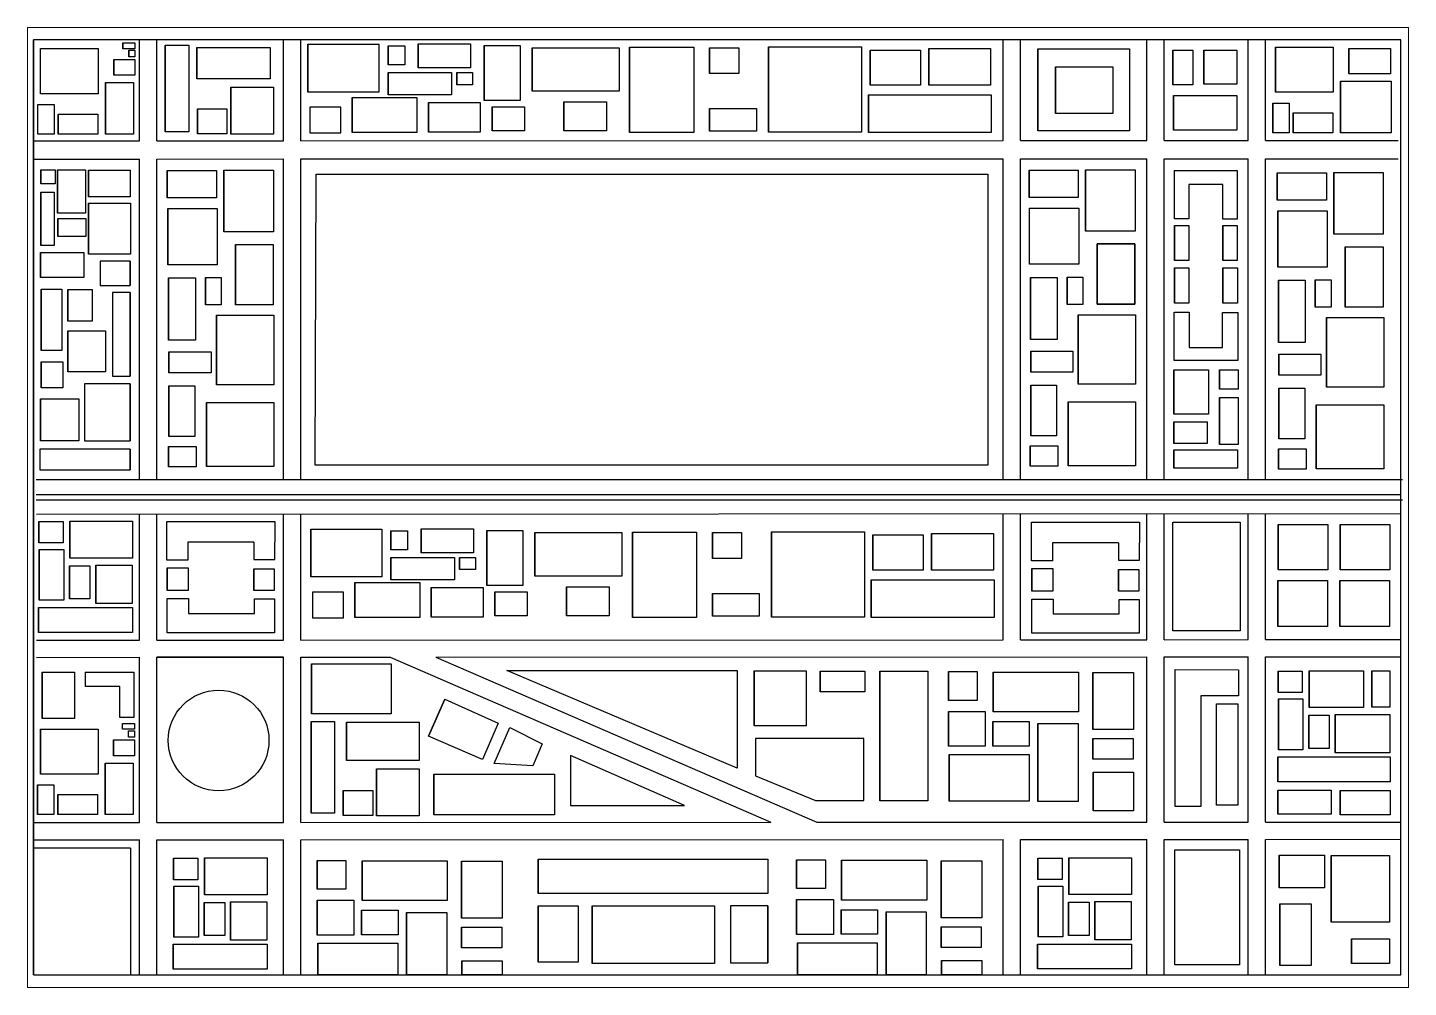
# Paper-space layout 'Layout1' of a CAD drawing. Extents: x 1.12 to 10.11, y 0.78 to 7.03.
# The model-space entities are those that its viewports show. They can reach past a viewport. Long polylines and large blocks are cut down to what shows.
import ezdxf

# ---------------------------------------------------------------- set-up
doc = ezdxf.new("R2010")
doc.units = 0
doc.header["$MEASUREMENT"] = 0
doc.linetypes.add('SOLID', pattern=[0])
doc.layers.get('0').update_dxf_attribs({"linetype": 'SOLID'})
doc.layers.add('LAYER1', color=1, linetype='SOLID')

msp = doc.modelspace()

# ---------------------------------------------------------------- linework, layer by layer
at = {"color": 1, "linetype": 'Continuous'}
for p, q in [((130.6, 502.1), (130.6, 485.04)), ((130.6, 480.37), (130.6, 422.08)), ((130.6, 416.67), (130.6, 377.06)), ((130.59, 371.29), (130.59, 356.87)), ((928.19, 319.05), (928.19, 287.46)), ((971.25, 319.05), (971.25, 287.46)), ((256.03, 315.78), (256.03, 282.49)), ((311.72, 314.55), (311.72, 301.48)), ((332.65, 315.98), (332.65, 299.24)), ((378.45, 314.76), (378.45, 276.57)), ((411.77, 313.33), (411.77, 283.11)), ((479.55, 313.73), (479.55, 254.31)), ((535.16, 313.32), (535.16, 295.35)), ((576.12, 313.87), (576.12, 254.48)), ((646.69, 311.69), (646.69, 287.22)), ((687.42, 312.83), (687.42, 287.22)), ((730.37, 312.83), (730.37, 287.22)), ((156.19, 288.88), (156.19, 273.04)), ((216.46, 288.16), (216.46, 273.04)), ((311.72, 295.97), (311.72, 280.45)), ((359.44, 295.97), (359.44, 287.6)), ((757.06, 288.5), (757.06, 272.67)), ((286.78, 278.61), (286.78, 254.31)), ((645.44, 280.55), (645.44, 254.4)), ((817.33, 287.78), (817.33, 272.67)), ((928, 280.02), (928, 248.06)), ((971.07, 280.02), (971.07, 248.06)), ((339.81, 275.14), (339.81, 254.52)), ((383.97, 272.28), (383.97, 255.54)), ((433.85, 275.75), (433.85, 255.54)), ((535.16, 271.05), (535.16, 255.23)), ((256.47, 222.11), (256.47, 187.35)), ((69.31, 216.31), (69.31, 184.01)), ((564.18, 217.32), (564.18, 179.11)), ((610.09, 217.03), (610.09, 202.62)), ((651.59, 217.03), (651.59, 126.78)), ((699.13, 216.71), (699.13, 196.72)), ((730.33, 216.42), (730.33, 188.79)), ((799.49, 216.12), (799.49, 176.44)), ((856.64, 218.22), (900.74, 218.06)), ((928.17, 217.12), (928.17, 202.24)), ((949.79, 217.36), (949.79, 191.68)), ((993.3, 217.3), (993.3, 191.98)), ((349.21, 197.63), (337.94, 171.76)), ((900.33, 194.37), (900.33, 123.95)), ((928.41, 197.68), (928.41, 162.41)), ((699.13, 189.08), (699.13, 164.77)), ((949.54, 186.41), (949.54, 163.37)), ((967.8, 186.89), (967.8, 160.25)), ((68.25, 176.79), (68.25, 145.44)), ((133.58, 175.6), (133.58, 171.13)), ((133.59, 180.69), (133.59, 176.67)), ((256.27, 181.99), (256.27, 118.24)), ((280.79, 181.48), (280.79, 155.02)), ((730.03, 182.02), (730.03, 164.97)), ((761.23, 180.55), (761.23, 126.35)), ((119.09, 169.24), (119.09, 158.18)), ((799.49, 170.27), (799.49, 155.86)), ((699.67, 159.04), (699.67, 126.53)), ((927.93, 157.37), (927.93, 140.1)), ((113.23, 153.11), (113.23, 117.31)), ((132.68, 153.11), (132.68, 117.31)), ((301.75, 149.11), (301.75, 116.55)), ((341.5, 145.48), (341.5, 117.12)), ((799.79, 146.75), (799.79, 120)), ((66.2, 137.99), (66.2, 117.33)), ((77.6, 137.99), (77.6, 117.33)), ((80.34, 131.24), (80.34, 117.31)), ((107.91, 131.24), (107.91, 117.31)), ((278.65, 134.11), (278.65, 116.66)), ((927.98, 134.29), (927.98, 117.58)), ((971.35, 134.03), (971.35, 117.06)), ((436.55, 123.52), (515.77, 123.52)), ((130.79, 94.02), (63.39, 94.02)), ((160.69, 86.91), (160.69, 72.04)), ((182.31, 87.15), (182.31, 61.48)), ((761.31, 87.08), (761.31, 72.2)), ((782.92, 87.32), (782.92, 61.65)), ((928.93, 89.17), (928.93, 66.41)), ((965.06, 88.94), (965.06, 42.64)), ((260.46, 85.5), (260.46, 65.51)), ((291.65, 85.21), (291.65, 57.57)), ((360.82, 84.91), (360.82, 45.23)), ((414, 86.3), (414, 62.38)), ((593.67, 85.83), (593.67, 65.84)), ((624.86, 85.53), (624.86, 57.9)), ((694.03, 85.24), (694.03, 45.55)), ((160.93, 67.48), (160.93, 32.21)), ((761.55, 67.64), (761.55, 32.38)), ((260.46, 57.87), (260.46, 33.56)), ((593.67, 58.19), (593.67, 33.88)), ((182.07, 56.2), (182.07, 33.17)), ((200.32, 56.68), (200.32, 30.05)), ((291.36, 50.81), (291.36, 33.76)), ((322.56, 49.34), (322.56, 5.8)), ((414, 53.97), (414, 14.75)), ((451.64, 53.81), (451.64, 13.89)), ((547.72, 53.97), (547.72, 14.22)), ((573.71, 53.97), (573.71, 14.22)), ((624.57, 51.14), (624.57, 34.09)), ((655.77, 49.67), (655.77, 5.8)), ((782.68, 56.37), (782.68, 33.33)), ((800.93, 56.85), (800.93, 30.22)), ((929.44, 55.26), (929.44, 12.33)), ((360.82, 39.05), (360.82, 24.65)), ((694.03, 39.38), (694.03, 24.98)), ((979.14, 30.95), (979.14, 13.88)), ((160.45, 27.17), (160.45, 9.9)), ((261, 27.83), (261, 5.8)), ((594.21, 28.16), (594.21, 5.8)), ((761.07, 27.34), (761.07, 10.06)), ((361.11, 15.54), (361.11, 5.8)), ((694.32, 15.86), (694.32, 5.8))]:
    msp.add_line(p, q, dxfattribs=at)
for points in [[(259.74, 562.45), (726.44, 562.45), (726.44, 360.22), (259.2, 360.22), (259.74, 562.45)], [(855.36, 320.6), (901.87, 320.6), (901.87, 244.97), (854.98, 244.97), (854.98, 320.6)], [(130.79, 94.02), (130.79, 5.8)], [(856.48, 92.84), (901.36, 92.84), (901.36, 12.91), (856.43, 12.9), (856.48, 92.84)]]:
    msp.add_lwpolyline(points, dxfattribs=at)
at = {"layer": 'LAYER1', "color": 2, "linetype": 'Continuous'}
for p, q in [((125.36, 653.75), (125.36, 649.73)), ((133.7, 653.75), (133.7, 649.73)), ((254.08, 652.92), (254.08, 619.63)), ((330.7, 653.12), (330.7, 636.38)), ((68.35, 618.49), (68.35, 649.85)), ((129.54, 648.66), (129.54, 644.19)), ((133.69, 648.66), (133.69, 644.19)), ((154.95, 652.21), (154.95, 592.05)), ((176.98, 650.67), (176.98, 628.8)), ((309.77, 651.69), (309.77, 638.62)), ((376.5, 651.9), (376.5, 613.71)), ((409.82, 650.47), (409.82, 620.24)), ((477.6, 650.87), (477.6, 591.45)), ((533.21, 650.46), (533.21, 632.49)), ((574.17, 651.01), (574.17, 591.62)), ((574.17, 651.01), (574.17, 591.62)), ((644.74, 648.83), (644.74, 624.36)), ((685.47, 649.97), (685.47, 624.36)), ((728.42, 649.97), (728.42, 624.36)), ((761.27, 649.61), (761.27, 592.68)), ((855.17, 648.69), (855.17, 624.63)), ((876.67, 648.69), (876.67, 625)), ((926.52, 650.8), (926.52, 619.44)), ((926.52, 650.8), (926.52, 619.44)), ((977.36, 649.8), (977.36, 632.19)), ((119.2, 642.3), (119.2, 631.24)), ((773.64, 637.22), (773.64, 604.64)), ((113.34, 626.17), (113.34, 590.37)), ((132.79, 626.17), (132.79, 590.37)), ((309.77, 633.11), (309.77, 617.59)), ((357.48, 633.11), (357.48, 624.74)), ((971.5, 627.12), (971.5, 591.32)), ((1006.74, 627.12), (1006.74, 591.32)), ((200.43, 622.92), (200.43, 590.36)), ((284.83, 615.75), (284.83, 591.45)), ((643.49, 617.68), (643.49, 591.53)), ((855.54, 617.23), (855.54, 593.17)), ((66.31, 590.39), (66.31, 611.05)), ((77.71, 611.05), (77.71, 590.37)), ((177.33, 607.92), (177.33, 590.47)), ((177.33, 607.92), (177.33, 590.47)), ((255.38, 609.01), (255.38, 591.25)), ((337.86, 612.28), (337.86, 591.65)), ((382.02, 609.42), (382.02, 592.68)), ((431.9, 612.89), (431.9, 592.68)), ((533.21, 608.19), (533.21, 592.36)), ((924.47, 612), (924.47, 591.34)), ((924.47, 612), (924.47, 591.34)), ((935.87, 612), (935.87, 591.34)), ((938.61, 605.25), (938.61, 591.32)), ((966.18, 605.25), (966.18, 591.32)), ((80.45, 604.3), (80.45, 590.37)), ((108.01, 604.3), (108.01, 590.37)), ((63.39, 585.72), (137.12, 585.74)), ((149.14, 585.74), (237.12, 585.76)), ((249.14, 585.76), (737.12, 585.86)), ((749.14, 585.86), (837.12, 585.88)), ((849.14, 585.88), (907.43, 585.89)), ((919.45, 585.89), (1011.7, 585.91)), ((63.39, 573.05), (137.12, 573.06)), ((149.14, 573.06), (237.12, 573.08)), ((249.14, 573.08), (737.12, 573.18)), ((749.14, 573.18), (837.12, 573.2)), ((849.14, 573.2), (907.43, 573.22)), ((919.45, 573.22), (1011.7, 573.24)), ((68.57, 565.59), (68.57, 555.8)), ((80.16, 565.59), (80.16, 535.33)), ((101.51, 565.42), (101.51, 546.7)), ((156.38, 564.99), (156.38, 546.04)), ((195.67, 565.27), (195.69, 522.55)), ((755.14, 565.34), (755.14, 546.39)), ((794.43, 565.61), (794.45, 522.9)), ((927.63, 563.34), (927.63, 544.39)), ((966.92, 563.61), (966.92, 520.89)), ((68.48, 549.98), (68.48, 512.83)), ((101.71, 542.44), (101.71, 506.9)), ((156.79, 538.6), (156.79, 499.51)), ((80.19, 531.82), (80.19, 519.11)), ((928.04, 536.94), (928.04, 497.86)), ((856.14, 526.94), (856.14, 502.55)), ((889.71, 526.94), (889.71, 502.55)), ((203.65, 513.65), (203.65, 471.74)), ((802.4, 514), (802.4, 472.09)), ((974.9, 512), (974.9, 470.09)), ((68.36, 508.01), (68.36, 490.77)), ((109.65, 502.1), (109.65, 485.04)), ((157.3, 490.42), (157.3, 447.22)), ((182.79, 490.67), (182.79, 471.65)), ((756.06, 490.76), (756.06, 447.57)), ((781.55, 491.02), (781.55, 471.99)), ((856.14, 497.34), (856.14, 472.95)), ((889.86, 497.34), (889.86, 472.95)), ((68.63, 482.61), (68.63, 439.89)), ((87.18, 482.35), (87.18, 460.22)), ((118.19, 480.37), (118.19, 422.08)), ((928.55, 488.76), (928.55, 445.56)), ((954.04, 489.02), (954.04, 469.99)), ((190.51, 464.45), (190.51, 416.11)), ((789.27, 464.79), (789.27, 416.45)), ((961.76, 462.79), (961.76, 414.45)), ((87.18, 453.53), (87.18, 425.22)), ((68.61, 432.02), (68.61, 414.01)), ((157.53, 439.1), (157.53, 424.42)), ((756.29, 439.45), (756.29, 424.77)), ((928.78, 437.45), (928.78, 422.76)), ((855.86, 426.4), (855.86, 395.77)), ((887.55, 426.4), (887.55, 412.95)), ((98.88, 416.67), (98.88, 377.06)), ((157.53, 415.45), (157.53, 380.22)), ((756.29, 415.8), (756.29, 380.57)), ((928.78, 413.79), (928.78, 378.57)), ((68.35, 406.29), (68.35, 377.21)), ((183.51, 403.8), (183.51, 359.4)), ((782.27, 404.15), (782.27, 359.74)), ((887.55, 407.36), (887.55, 374.66)), ((954.76, 402.14), (954.76, 357.74)), ((855.86, 390.39), (855.86, 375.28)), ((67.76, 371.29), (67.76, 356.87)), ((157.27, 373.28), (157.27, 359.14)), ((756.03, 373.63), (756.03, 359.49)), ((855.86, 370.93), (855.86, 358.1)), ((928.52, 371.62), (928.52, 357.48)), ((65.33, 350.36), (1014.65, 350.36)), ((65.21, 339.88), (1013.39, 339.88)), ((65.33, 336.18), (1014.65, 336.18)), ((65.58, 326.16), (1013.39, 326.54)), ((67.1, 321.03), (67.1, 306.15)), ((88.71, 321.27), (88.71, 295.6)), ((67.34, 301.59), (67.34, 266.33)), ((88.47, 290.32), (88.47, 267.29)), ((106.72, 290.8), (106.72, 264.17)), ((156.19, 288.88), (156.19, 273.04)), ((216.46, 288.16), (216.46, 273.04)), ((66.86, 261.29), (66.86, 244.01)), ((65.58, 238.58), (137.12, 238.61)), ((149.14, 238.62), (237.12, 238.65)), ((249.14, 238.66), (737.12, 238.85)), ((749.14, 238.86), (837.12, 238.89)), ((849.14, 238.9), (907.43, 238.92)), ((919.45, 238.92), (1013.39, 238.96)), ((65.58, 226.61), (137.12, 226.64)), ((149.14, 226.64), (237.12, 226.68)), ((249.14, 226.68), (311.34, 226.71)), ((311.31, 226.72), (575.63, 111.93)), ((342.9, 226.72), (837.12, 226.88)), ((342.9, 226.72), (607.59, 111.94)), ((849.14, 226.92), (907.43, 226.95)), ((919.45, 226.95), (1013.39, 226.99)), ((63.39, 111.72), (137.12, 111.75)), ((149.14, 111.76), (237.12, 111.79)), ((249.14, 111.8), (575.63, 111.93)), ((607.59, 111.94), (837.12, 112.03)), ((849.14, 112.04), (907.43, 112.06)), ((919.45, 112.07), (1013.39, 112.1)), ((63.39, 99.75), (137.12, 99.78)), ((149.14, 99.79), (237.12, 99.82)), ((249.14, 99.83), (737.12, 100.02)), ((607.59, 99.97), (607.59, 99.97)), ((749.14, 100.03), (837.12, 100.06)), ((849.14, 100.07), (907.43, 100.09)), ((919.45, 100.1), (1013.39, 100.13))]:
    msp.add_line(p, q, dxfattribs=at)
at = {"layer": 'LAYER1', "color": 1, "linetype": 'Continuous'}
msp.add_line((257.33, 271.87), (257.33, 254.11), dxfattribs=at)
at = {"layer": 'LAYER1', "color": 250, "linetype": 'SOLID'}
for points in [[(63.39, 5.8), (1013.39, 5.8), (1013.39, 655.8), (63.39, 655.8), (63.39, 5.8)], [(63.39, 5.8), (63.39, 655.8)]]:
    msp.add_lwpolyline(points, dxfattribs=at)
at = {"layer": 'LAYER1', "color": 2, "linetype": 'Continuous'}
for points in [[(133.7, 649.73), (125.36, 649.73), (125.36, 653.75), (133.7, 653.75)], [(254.08, 652.92), (303.43, 652.92), (303.43, 619.63), (254.08, 619.63)], [(330.7, 653.12), (367.09, 653.12), (367.09, 636.38), (330.7, 636.38)], [(68.35, 649.85), (108.42, 649.85), (108.42, 618.49), (68.35, 618.49)], [(133.69, 644.19), (129.54, 644.19), (129.54, 648.66), (133.69, 648.66)], [(154.95, 652.21), (171.27, 652.21), (171.27, 592.05), (154.95, 592.05)], [(176.98, 650.67), (227.78, 650.67), (227.78, 628.8), (176.98, 628.8)], [(309.77, 651.69), (321.42, 651.69), (321.42, 638.62), (309.77, 638.62)], [(376.5, 651.9), (401.44, 651.9), (401.44, 613.71), (376.5, 613.71)], [(409.82, 650.47), (470.34, 650.47), (470.34, 620.24), (409.82, 620.24)], [(477.6, 650.87), (522.17, 650.87), (522.17, 591.45), (477.6, 591.45)], [(533.21, 650.46), (553.45, 650.46), (553.45, 632.49), (533.21, 632.49)], [(574.17, 651.01), (638.78, 651.01), (638.78, 591.62), (574.17, 591.62)], [(644.74, 648.83), (679.65, 648.83), (679.65, 624.36), (644.74, 624.36)], [(728.42, 624.36), (685.47, 624.36), (685.47, 649.97), (728.42, 649.97)], [(761.27, 649.61), (825.01, 649.61), (825.01, 592.68), (761.27, 592.68)], [(855.17, 648.69), (868.88, 648.69), (868.88, 624.63), (855.17, 624.63)], [(876.67, 648.69), (899.64, 648.69), (899.64, 625), (876.67, 625)], [(926.52, 650.8), (966.58, 650.8), (966.58, 619.44), (926.52, 619.44)], [(977.36, 649.8), (1006.37, 649.8), (1006.37, 632.19), (977.36, 632.19)], [(119.2, 642.3), (133.7, 642.3), (133.7, 631.24), (119.2, 631.24)], [(773.64, 637.22), (813.3, 637.22), (813.3, 604.64), (773.64, 604.64)], [(132.79, 590.37), (113.34, 590.37), (113.34, 626.17), (132.79, 626.17)], [(309.77, 633.11), (353.93, 633.11), (353.93, 617.59), (309.77, 617.59)], [(357.48, 633.11), (368.52, 633.11), (368.52, 624.74), (357.48, 624.74)], [(1006.74, 591.32), (971.5, 591.32), (971.5, 627.12), (1006.74, 627.12)], [(200.43, 622.92), (230.12, 622.92), (230.12, 590.36), (200.43, 590.36)], [(284.83, 615.75), (329.8, 615.75), (329.8, 591.45), (284.83, 591.45)], [(643.49, 617.68), (728.91, 617.68), (728.91, 591.53), (643.49, 591.53)], [(855.54, 617.23), (899.64, 617.23), (899.64, 593.17), (855.54, 593.17)], [(77.71, 590.39), (66.31, 590.39), (66.31, 611.05), (77.71, 611.05)], [(177.33, 607.92), (197.81, 607.92), (197.81, 590.47), (177.33, 590.47)], [(255.38, 591.25), (276.85, 591.25), (276.85, 609.01), (255.38, 609.01)], [(337.86, 612.28), (373.84, 612.28), (373.84, 591.65), (337.86, 591.65)], [(382.02, 609.42), (404.51, 609.42), (404.51, 592.68), (382.02, 592.68)], [(431.9, 612.89), (461.55, 612.89), (461.55, 592.68), (431.9, 592.68)], [(533.21, 608.19), (565.76, 608.19), (565.76, 592.36), (533.21, 592.36)], [(935.87, 591.34), (924.47, 591.34), (924.47, 612), (935.87, 612)], [(966.18, 591.32), (938.61, 591.32), (938.61, 605.25), (966.18, 605.25)], [(108.01, 590.37), (80.45, 590.37), (80.45, 604.3), (108.01, 604.3)], [(68.57, 565.59), (78.33, 565.59), (78.33, 555.8), (68.57, 555.8)], [(80.16, 565.59), (99.48, 565.59), (99.48, 535.33), (80.16, 535.33)], [(101.51, 565.42), (130.59, 565.42), (130.59, 546.7), (101.51, 546.7)], [(156.38, 564.99), (190.64, 564.99), (190.64, 546.04), (156.38, 546.04)], [(195.67, 565.27), (230.08, 565.27), (230.07, 522.55), (195.69, 522.55)], [(755.14, 565.34), (789.4, 565.34), (789.4, 546.39), (755.14, 546.39)], [(794.43, 565.61), (828.84, 565.61), (828.83, 522.9), (794.45, 522.9)], [(927.63, 563.34), (961.89, 563.34), (961.89, 544.39), (927.63, 544.39)], [(966.92, 563.61), (1001.34, 563.61), (1001.32, 520.89), (966.94, 520.89)], [(68.48, 549.98), (77.77, 549.98), (77.77, 512.83), (68.48, 512.83)], [(101.71, 542.44), (130.79, 542.44), (130.79, 506.9), (101.71, 506.9)], [(156.79, 538.6), (191.03, 538.6), (191.03, 499.51), (156.79, 499.51)], [(755.55, 538.94), (789.79, 538.94), (789.79, 499.86), (755.55, 499.86)], [(80.19, 531.82), (99.85, 531.82), (99.85, 519.11), (80.19, 519.11)], [(928.04, 536.94), (962.28, 536.94), (962.28, 497.86), (928.04, 497.86)], [(856.14, 526.94), (866.26, 526.94), (866.26, 502.55), (856.14, 502.55)], [(889.71, 526.94), (899.83, 526.94), (899.83, 502.55), (889.71, 502.55)], [(203.65, 513.65), (229.9, 513.65), (229.9, 471.74), (203.65, 471.74)], [(802.4, 514), (828.66, 514), (828.66, 472.09), (802.4, 472.09)], [(974.9, 512), (1001.16, 512), (1001.16, 470.09), (974.9, 470.09)], [(68.36, 508.01), (98.25, 508.01), (98.25, 490.77), (68.36, 490.77)], [(130.6, 502.1), (109.65, 502.1), (109.65, 485.04), (130.6, 485.04)], [(157.3, 490.42), (175.84, 490.42), (175.84, 447.22), (157.3, 447.22)], [(182.79, 490.67), (193.86, 490.67), (193.86, 471.65), (182.79, 471.65)], [(756.06, 490.76), (774.6, 490.76), (774.6, 447.57), (756.06, 447.57)], [(781.55, 491.02), (792.62, 491.02), (792.62, 471.99), (781.55, 471.99)], [(856.14, 497.34), (866.26, 497.34), (866.26, 472.95), (856.14, 472.95)], [(889.86, 497.34), (899.98, 497.34), (899.98, 472.95), (889.86, 472.95)], [(68.63, 482.61), (83.06, 482.61), (83.06, 439.89), (68.63, 439.89)], [(87.18, 482.35), (104.19, 482.35), (104.19, 460.22), (87.18, 460.22)], [(130.6, 480.37), (118.19, 480.37), (118.19, 422.08), (130.6, 422.08)], [(928.55, 488.76), (947.09, 488.76), (947.09, 445.56), (928.55, 445.56)], [(954.04, 489.02), (965.11, 489.02), (965.11, 469.99), (954.04, 469.99)], [(190.51, 464.45), (230.41, 464.45), (230.41, 416.11), (190.51, 416.11)], [(789.27, 464.79), (829.17, 464.79), (829.17, 416.45), (789.27, 416.45)], [(961.76, 462.79), (1001.66, 462.79), (1001.66, 414.45), (961.76, 414.45)], [(87.18, 453.53), (113.46, 453.53), (113.46, 425.22), (87.18, 425.22)], [(68.61, 432.02), (83.81, 432.02), (83.81, 414.01), (68.61, 414.01)], [(157.53, 439.1), (186.77, 439.1), (186.77, 424.42), (157.53, 424.42)], [(756.29, 439.45), (785.53, 439.45), (785.53, 424.77), (756.29, 424.77)], [(928.78, 437.45), (958.02, 437.45), (958.02, 422.76), (928.78, 422.76)], [(855.86, 426.4), (879.89, 426.4), (879.89, 395.77), (855.86, 395.77)], [(887.55, 426.4), (900.39, 426.4), (900.39, 412.95), (887.55, 412.95)], [(130.6, 416.67), (98.88, 416.67), (98.88, 377.06), (130.6, 377.06)], [(157.53, 415.45), (175.55, 415.45), (175.55, 380.22), (157.53, 380.22)], [(756.29, 415.8), (774.31, 415.8), (774.31, 380.57), (756.29, 380.57)], [(928.78, 413.79), (946.8, 413.79), (946.8, 378.57), (928.78, 378.57)], [(68.35, 406.29), (94.89, 406.29), (94.89, 377.21), (68.35, 377.21)], [(183.51, 403.8), (230.38, 403.8), (230.38, 359.4), (183.51, 359.4)], [(782.27, 404.15), (829.14, 404.15), (829.14, 359.74), (782.27, 359.74)], [(887.55, 407.36), (900.39, 407.36), (900.39, 374.66), (887.55, 374.66)], [(954.76, 402.14), (1001.63, 402.14), (1001.63, 357.74), (954.76, 357.74)], [(855.86, 390.39), (878.85, 390.39), (878.85, 375.28), (855.86, 375.28)], [(130.59, 371.29), (67.76, 371.29), (67.76, 356.87), (130.59, 356.87)], [(157.27, 373.28), (176.51, 373.28), (176.51, 359.14), (157.27, 359.14)], [(756.03, 373.63), (775.27, 373.63), (775.27, 359.49), (756.03, 359.49)], [(855.86, 370.93), (899.98, 370.93), (899.98, 358.1), (855.86, 358.1)], [(928.52, 371.62), (947.76, 371.62), (947.76, 357.48), (928.52, 357.48)], [(67.1, 321.03), (83.91, 321.03), (83.91, 306.15), (67.1, 306.15)], [(88.71, 321.27), (132.18, 321.27), (132.18, 295.6), (88.71, 295.6)], [(928.19, 319.05), (962.71, 319.05), (962.71, 287.46), (928.19, 287.46)], [(971.25, 319.05), (1005.78, 319.05), (1005.78, 287.46), (971.25, 287.46)], [(256.03, 315.78), (305.38, 315.78), (305.38, 282.49), (256.03, 282.49)], [(311.72, 314.55), (323.37, 314.55), (323.37, 301.48), (311.72, 301.48)], [(332.65, 315.98), (369.04, 315.98), (369.04, 299.24), (332.65, 299.24)], [(378.45, 314.76), (403.39, 314.76), (403.39, 276.57), (378.45, 276.57)], [(411.77, 313.33), (472.29, 313.33), (472.29, 283.11), (411.77, 283.11)], [(479.55, 313.73), (524.12, 313.73), (524.12, 254.31), (479.55, 254.31)], [(535.16, 313.32), (555.4, 313.32), (555.4, 295.35), (535.16, 295.35)], [(576.12, 313.87), (640.73, 313.87), (640.73, 254.48), (576.12, 254.48)], [(646.69, 311.69), (681.6, 311.69), (681.6, 287.22), (646.69, 287.22)], [(730.37, 287.22), (687.42, 287.22), (687.42, 312.83), (730.37, 312.83)], [(67.34, 301.59), (84.39, 301.59), (84.39, 266.33), (67.34, 266.33)], [(88.47, 290.32), (102.64, 290.32), (102.64, 267.29), (88.47, 267.29)], [(106.72, 290.8), (131.94, 290.8), (131.94, 264.17), (106.72, 264.17)], [(156.19, 288.88), (170.84, 288.88), (170.84, 273.04), (156.19, 273.04)], [(216.46, 288.16), (230.63, 288.16), (230.63, 273.04), (216.46, 273.04)], [(311.72, 295.97), (355.88, 295.97), (355.88, 280.45), (311.72, 280.45)], [(359.44, 295.97), (370.47, 295.97), (370.47, 287.6), (359.44, 287.6)], [(757.06, 288.5), (771.71, 288.5), (771.71, 272.67), (757.06, 272.67)], [(286.78, 278.61), (331.75, 278.61), (331.75, 254.31), (286.78, 254.31)], [(645.44, 280.55), (730.87, 280.55), (730.87, 254.4), (645.44, 254.4)], [(817.33, 287.78), (831.5, 287.78), (831.5, 272.67), (817.33, 272.67)], [(928, 280.02), (962.53, 280.02), (962.53, 248.06), (928, 248.06)], [(971.07, 280.02), (1005.59, 280.02), (1005.59, 248.06), (971.07, 248.06)], [(257.33, 254.11), (278.8, 254.11), (278.8, 271.87), (257.33, 271.87)], [(339.81, 275.14), (375.79, 275.14), (375.79, 254.52), (339.81, 254.52)], [(383.97, 272.28), (406.46, 272.28), (406.46, 255.54), (383.97, 255.54)], [(433.85, 275.75), (463.5, 275.75), (463.5, 255.54), (433.85, 255.54)], [(535.16, 271.05), (567.71, 271.05), (567.71, 255.23), (535.16, 255.23)], [(66.86, 261.29), (132.18, 261.29), (132.18, 244.01), (66.86, 244.01)], [(149.14, 226.64), (237.12, 226.64), (237.12, 226.68), (149.14, 226.68)], [(256.47, 222.11), (311.82, 222.11), (311.82, 187.35), (256.47, 187.35)], [(69.31, 216.31), (91.98, 216.31), (91.98, 184.01), (69.31, 184.01)], [(564.18, 217.32), (600.38, 217.32), (600.38, 179.11), (564.18, 179.11)], [(610.09, 217.03), (640.99, 217.03), (640.99, 202.62), (610.09, 202.62)], [(651.59, 217.03), (684.84, 217.03), (684.84, 126.78), (651.59, 126.78)], [(699.13, 216.71), (719.14, 216.71), (719.14, 196.72), (699.13, 196.72)], [(730.33, 216.42), (789.49, 216.42), (789.49, 188.79), (730.33, 188.79)], [(799.49, 216.12), (827.75, 216.12), (827.75, 176.44), (799.49, 176.44)], [(900.74, 218.06), (900.74, 199.85), (874.49, 199.85), (874.49, 123.03), (856.64, 123.03), (856.64, 218.22)], [(928.17, 217.12), (944.98, 217.12), (944.98, 202.24), (928.17, 202.24)], [(949.79, 217.36), (987.55, 217.36), (987.55, 191.68), (949.79, 191.68)], [(993.3, 217.3), (1005.84, 217.3), (1005.84, 191.98), (993.3, 191.98)], [(349.21, 197.63), (386.2, 180.91), (375.39, 155.57), (337.94, 171.76)], [(900.33, 123.95), (885.47, 123.95), (885.47, 194.37), (900.33, 194.37)], [(928.41, 197.68), (945.46, 197.68), (945.46, 162.41), (928.41, 162.41)], [(699.13, 189.08), (724.74, 189.08), (724.74, 164.77), (699.13, 164.77)], [(949.54, 186.41), (963.71, 186.41), (963.71, 163.37), (949.54, 163.37)], [(967.8, 186.89), (1005.84, 186.89), (1005.84, 160.25), (967.8, 160.25)], [(68.25, 176.79), (108.31, 176.79), (108.31, 145.44), (68.25, 145.44)], [(133.59, 176.67), (125.25, 176.67), (125.25, 180.69), (133.59, 180.69)], [(133.58, 171.13), (129.44, 171.13), (129.44, 175.6), (133.58, 175.6)], [(256.27, 181.99), (272.59, 181.99), (272.59, 118.24), (256.27, 118.24)], [(280.79, 181.48), (331.41, 181.48), (331.41, 155.02), (280.79, 155.02)], [(730.03, 182.02), (755.34, 182.02), (755.34, 164.97), (730.03, 164.97)], [(761.23, 180.55), (789.19, 180.55), (789.19, 126.35), (761.23, 126.35)], [(119.09, 169.24), (133.59, 169.24), (133.59, 158.18), (119.09, 158.18)], [(799.49, 170.27), (827.45, 170.27), (827.45, 155.86), (799.49, 155.86)], [(515.77, 123.52), (436.55, 158.35), (436.55, 123.52)], [(699.67, 159.04), (755.14, 159.04), (755.14, 126.53), (699.67, 126.53)], [(927.93, 157.37), (1006.1, 157.37), (1006.1, 140.1), (927.93, 140.1)], [(132.68, 117.31), (113.23, 117.31), (113.23, 153.11), (132.68, 153.11)], [(301.75, 149.11), (331.44, 149.11), (331.44, 116.55), (301.75, 116.55)], [(341.5, 145.48), (425.35, 145.48), (425.35, 117.12), (341.5, 117.12)], [(799.79, 146.75), (827.75, 146.75), (827.75, 120), (799.79, 120)], [(77.6, 117.33), (66.2, 117.33), (66.2, 137.99), (77.6, 137.99)], [(107.91, 117.31), (80.34, 117.31), (80.34, 131.24), (107.91, 131.24)], [(278.65, 134.11), (299.13, 134.11), (299.13, 116.66), (278.65, 116.66)], [(927.98, 134.29), (965.08, 134.29), (965.08, 117.58), (927.98, 117.58)], [(971.35, 134.03), (1006.1, 134.03), (1006.1, 117.06), (971.35, 117.06)], [(160.69, 86.91), (177.5, 86.91), (177.5, 72.04), (160.69, 72.04)], [(182.31, 87.15), (225.77, 87.15), (225.77, 61.48), (182.31, 61.48)], [(761.31, 87.08), (778.12, 87.08), (778.12, 72.2), (761.31, 72.2)], [(782.92, 87.32), (826.39, 87.32), (826.39, 61.65), (782.92, 61.65)], [(928.93, 89.17), (960.37, 89.17), (960.37, 66.41), (928.93, 66.41)], [(965.06, 88.94), (1005.74, 88.94), (1005.74, 42.64), (965.06, 42.64)], [(260.46, 85.5), (280.47, 85.5), (280.47, 65.51), (260.46, 65.51)], [(291.65, 85.21), (350.81, 85.21), (350.81, 57.57), (291.65, 57.57)], [(360.82, 84.91), (389.07, 84.91), (389.07, 45.23), (360.82, 45.23)], [(573.71, 62.38), (414, 62.38), (414, 86.3), (573.71, 86.3)], [(593.67, 85.83), (613.68, 85.83), (613.68, 65.84), (593.67, 65.84)], [(624.86, 85.53), (684.02, 85.53), (684.02, 57.9), (624.86, 57.9)], [(694.03, 85.24), (722.28, 85.24), (722.28, 45.55), (694.03, 45.55)], [(160.93, 67.48), (177.98, 67.48), (177.98, 32.21), (160.93, 32.21)], [(761.55, 67.64), (778.6, 67.64), (778.6, 32.38), (761.55, 32.38)], [(260.46, 57.87), (286.06, 57.87), (286.06, 33.56), (260.46, 33.56)], [(593.67, 58.19), (619.27, 58.19), (619.27, 33.88), (593.67, 33.88)], [(182.07, 56.2), (196.23, 56.2), (196.23, 33.17), (182.07, 33.17)], [(200.32, 56.68), (225.53, 56.68), (225.53, 30.05), (200.32, 30.05)], [(291.36, 50.81), (316.67, 50.81), (316.67, 33.76), (291.36, 33.76)], [(322.56, 49.34), (350.52, 49.34), (350.52, 5.8), (322.56, 5.8)], [(414, 53.97), (441.96, 53.97), (441.96, 14.75), (414, 14.75)], [(451.64, 53.81), (536.49, 53.81), (536.49, 13.89), (451.64, 13.89)], [(573.71, 53.97), (547.72, 53.97), (547.72, 14.22), (573.71, 14.22)], [(624.57, 51.14), (649.88, 51.14), (649.88, 34.09), (624.57, 34.09)], [(655.77, 49.67), (683.73, 49.67), (683.73, 5.8), (655.77, 5.8)], [(782.68, 56.37), (796.85, 56.37), (796.85, 33.33), (782.68, 33.33)], [(800.93, 56.85), (826.14, 56.85), (826.14, 30.22), (800.93, 30.22)], [(929.44, 55.26), (951.18, 55.26), (951.18, 12.33), (929.44, 12.33)], [(360.82, 39.05), (388.78, 39.05), (388.78, 24.65), (360.82, 24.65)], [(694.03, 39.38), (721.99, 39.38), (721.99, 24.98), (694.03, 24.98)], [(979.14, 30.95), (1005.54, 30.95), (1005.54, 13.88), (979.14, 13.88)], [(160.45, 27.17), (225.77, 27.17), (225.77, 9.9), (160.45, 9.9)], [(261, 27.83), (316.47, 27.83), (316.47, 5.8), (261, 5.8)], [(594.21, 28.16), (649.68, 28.16), (649.68, 5.8), (594.21, 5.8)], [(761.07, 27.34), (826.39, 27.34), (826.39, 10.06), (761.07, 10.06)], [(361.11, 15.54), (389.07, 15.54), (389.07, 5.8), (361.11, 5.8)], [(694.32, 15.86), (722.28, 15.86), (722.28, 5.8), (694.32, 5.8)]]:
    msp.add_lwpolyline(points, close=True, dxfattribs=at)
at = {"layer": 'LAYER1', "color": 2, "linetype": 'SOLID'}
for points in [[(137.12, 585.74), (137.12, 655.8)], [(149.14, 585.74), (149.14, 655.8)], [(237.12, 585.76), (237.12, 655.8)], [(249.14, 585.76), (249.14, 655.8)], [(737.12, 585.86), (737.12, 655.8)], [(749.14, 585.86), (749.14, 655.8)], [(837.12, 585.88), (837.12, 655.8)], [(849.14, 585.88), (849.14, 655.8)], [(907.43, 585.89), (907.43, 655.8)], [(919.45, 585.89), (919.45, 655.8)], [(137.12, 350.36), (137.12, 573.06)], [(149.14, 350.36), (149.14, 573.06)], [(237.12, 350.36), (237.12, 573.08)], [(249.14, 350.36), (249.14, 573.08)], [(737.12, 350.36), (737.12, 573.18)], [(749.14, 350.36), (749.14, 573.18)], [(837.12, 350.36), (837.12, 573.2)], [(849.14, 350.36), (849.14, 573.2)], [(907.43, 350.36), (907.43, 573.22)], [(919.45, 350.36), (919.45, 573.22)], [(237.12, 238.65), (237.12, 326.23)], [(249.14, 238.66), (249.14, 326.24)], [(737.12, 238.85), (737.12, 326.43)], [(749.14, 238.86), (749.14, 326.44)], [(837.12, 238.89), (837.12, 326.47)], [(849.14, 238.9), (849.14, 326.48)], [(907.43, 238.92), (907.43, 326.5)], [(919.45, 238.92), (919.45, 326.5)], [(137.12, 238.61), (137.12, 326.19)], [(149.14, 238.62), (149.14, 326.2)], [(137.12, 111.75), (137.12, 226.64)], [(149.14, 111.76), (149.14, 226.64)], [(237.12, 111.79), (237.12, 226.68)], [(249.14, 111.8), (249.14, 226.68)], [(837.12, 112.03), (837.12, 226.92)], [(849.14, 112.04), (849.14, 226.92)], [(907.43, 112.06), (907.43, 226.95)], [(919.45, 112.07), (919.45, 226.95)], [(137.12, 5.8), (137.12, 99.78)], [(149.14, 5.8), (149.14, 99.79)], [(237.12, 5.8), (237.12, 99.82)], [(249.14, 5.8), (249.14, 99.83)], [(737.12, 5.8), (737.12, 100.02)], [(749.14, 5.8), (749.14, 100.03)], [(837.12, 5.8), (837.12, 100.06)], [(849.14, 5.8), (849.14, 100.07)], [(907.43, 5.8), (907.43, 100.09)], [(919.45, 5.8), (919.45, 100.1)]]:
    msp.add_lwpolyline(points, dxfattribs=at)
at = {"layer": 'LAYER1', "color": 2, "linetype": 'Continuous'}
for points in [[(856.09, 565.09), (899.88, 565.09), (899.88, 531.28), (889.8, 531.28), (889.8, 555.38), (866.17, 555.38), (866.17, 531.52), (856.21, 531.52), (856.21, 565.09)], [(755.55, 538.94), (789.79, 538.94), (789.79, 499.86), (755.55, 499.86), (755.55, 538.94)], [(802.4, 514), (802.4, 472.09), (828.66, 472.09), (828.66, 514), (802.4, 514)], [(856.23, 466.53), (866.48, 466.53), (866.48, 442.09), (889.65, 442.09), (889.65, 466.44), (900.18, 466.44), (900.18, 433.05), (855.96, 433.05), (855.96, 466.53)], [(155.95, 306.63), (155.95, 321.03), (231.11, 321.03), (231.11, 306.63)], [(756.82, 306.26), (756.82, 320.65), (831.98, 320.65), (831.98, 306.26)], [(170.6, 306.63), (170.6, 294.16), (155.95, 294.16), (155.95, 306.63)], [(216.46, 306.63), (170.6, 306.63)], [(216.46, 306.63), (216.46, 294.64), (231.11, 294.64), (231.11, 306.63)], [(771.47, 306.26), (771.47, 293.78), (756.82, 293.78), (756.82, 306.26)], [(817.33, 306.26), (771.47, 306.26)], [(817.33, 306.26), (817.33, 294.26), (831.98, 294.26), (831.98, 306.26)], [(156.19, 267.53), (171.08, 267.53), (171.08, 257.21), (216.95, 257.21), (216.95, 267.29), (230.87, 267.29), (230.87, 243.77), (156.17, 243.77), (156.19, 267.53)], [(757.06, 267.15), (771.95, 267.15), (771.95, 256.83), (817.81, 256.83), (817.81, 266.91), (831.74, 266.91), (831.74, 243.4), (757.04, 243.4), (757.06, 267.15)], [(99.38, 216.21), (133.03, 216.21), (133.03, 184.77), (123.39, 184.77), (123.39, 206.46), (99.51, 206.46), (99.51, 216.21)], [(392.29, 217.48), (552.3, 217.48), (552.3, 149.58), (392.29, 217.48)], [(394.33, 177.93), (416.94, 166.61), (410.31, 151.15), (383.44, 152.91), (394.33, 177.93)], [(564.99, 170.29), (564.99, 144.33), (606.83, 127.09), (640.29, 127.09), (640.29, 170.29), (564.99, 170.29)]]:
    msp.add_lwpolyline(points, dxfattribs=at)
msp.add_circle((192.03, 168.85), 34.99, dxfattribs=at)

psp = doc.layouts.get("Layout1")

# ---------------------------------------------------------------- viewports
at = {"layer": '0', "color": 2, "linetype": 'Continuous'}
psp.add_viewport(center=(5.6146, 3.9046), size=(8.9833, 6.247333), view_center_point=(539.0252, 330.8005), view_height=667.239222, dxfattribs=at)

doc.saveas('drawing.dxf')
